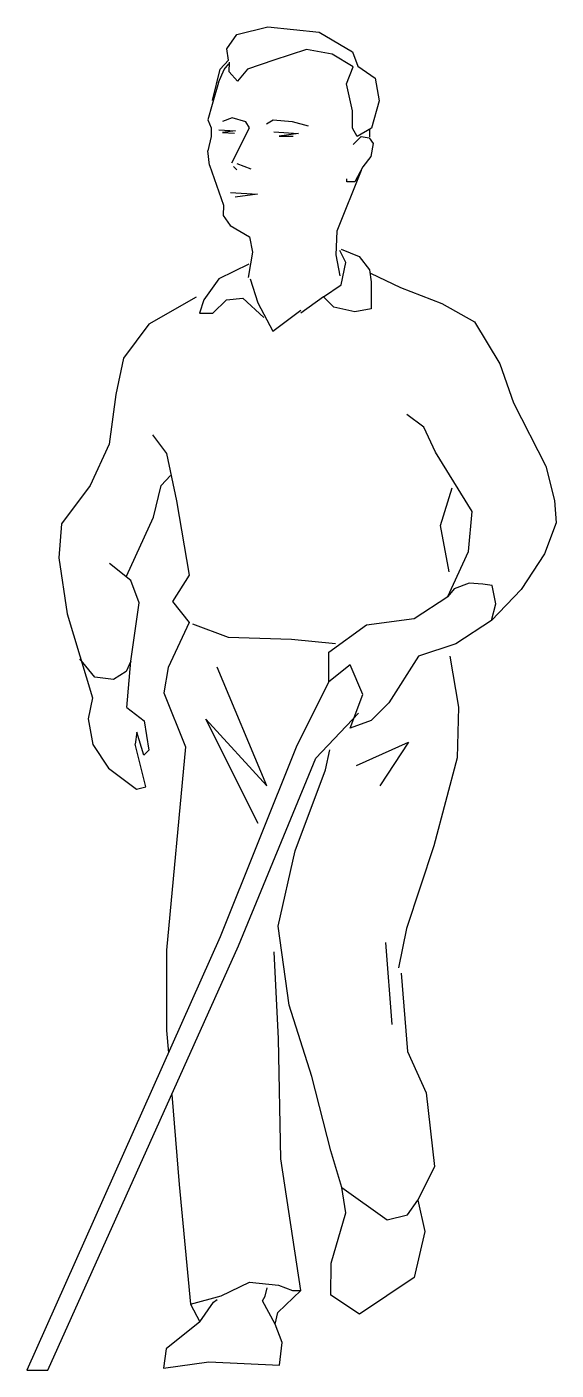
# Model space of a CAD drawing. Header units: millimetres. Extents: x -1432.88 to -1432.2, y 1864.05 to 1865.79.
import ezdxf

# ---------------------------------------------------------------- set-up
doc = ezdxf.new("R2010")
doc.units = ezdxf.units.MM
doc.header["$LTSCALE"] = 10
doc.layers.add('Humanos', color=2, linetype='Continuous')

msp = doc.modelspace()

# ---------------------------------------------------------------- linework, layer by layer
at = {"layer": 'Humanos'}
for p, q in [((-1432.6125, 1865.7761), (-1432.5723, 1865.7859)), ((-1432.5723, 1865.7859), (-1432.5057, 1865.7791)), ((-1432.5057, 1865.7791), (-1432.4627, 1865.7536)), ((-1432.6251, 1865.7576), (-1432.6125, 1865.7761)), ((-1432.6232, 1865.7429), (-1432.6251, 1865.7576)), ((-1432.5224, 1865.7565), (-1432.5645, 1865.7429)), ((-1432.4891, 1865.7506), (-1432.5224, 1865.7565)), ((-1432.4618, 1865.734), (-1432.4891, 1865.7506)), ((-1432.4627, 1865.7536), (-1432.4559, 1865.735)), ((-1432.6436, 1865.6906), (-1432.634, 1865.731)), ((-1432.6362, 1865.714), (-1432.6286, 1865.7306)), ((-1432.634, 1865.731), (-1432.6232, 1865.7429)), ((-1432.6286, 1865.7306), (-1432.6225, 1865.738)), ((-1432.6223, 1865.7278), (-1432.622, 1865.7402)), ((-1432.6114, 1865.7155), (-1432.6223, 1865.7278)), ((-1432.5987, 1865.731), (-1432.6114, 1865.7155)), ((-1432.5645, 1865.7429), (-1432.5987, 1865.731)), ((-1432.4704, 1865.7123), (-1432.4618, 1865.734)), ((-1432.4559, 1865.735), (-1432.4334, 1865.7193)), ((-1432.6362, 1865.714), (-1432.6441, 1865.6856)), ((-1432.4627, 1865.6773), (-1432.4704, 1865.7123)), ((-1432.4334, 1865.7193), (-1432.4285, 1865.6901)), ((-1432.6441, 1865.6856), (-1432.6499, 1865.6655)), ((-1432.4627, 1865.6548), (-1432.4627, 1865.6773)), ((-1432.4285, 1865.6901), (-1432.4382, 1865.6548)), ((-1432.6499, 1865.6655), (-1432.6456, 1865.6553)), ((-1432.6182, 1865.668), (-1432.6308, 1865.6636)), ((-1432.6007, 1865.663), (-1432.6182, 1865.668)), ((-1432.5961, 1865.6551), (-1432.6007, 1865.663)), ((-1432.5741, 1865.6606), (-1432.5652, 1865.6654)), ((-1432.5652, 1865.6654), (-1432.5408, 1865.6635)), ((-1432.5408, 1865.6635), (-1432.5203, 1865.6576)), ((-1432.6456, 1865.6441), (-1432.6497, 1865.6254)), ((-1432.6456, 1865.6553), (-1432.6456, 1865.6441)), ((-1432.6358, 1865.6527), (-1432.6142, 1865.6514)), ((-1432.6142, 1865.6514), (-1432.631, 1865.649)), ((-1432.631, 1865.649), (-1432.6155, 1865.6484)), ((-1432.619, 1865.6101), (-1432.5961, 1865.6551)), ((-1432.5643, 1865.65), (-1432.5324, 1865.6479)), ((-1432.5324, 1865.6479), (-1432.5577, 1865.6443)), ((-1432.5577, 1865.6443), (-1432.5394, 1865.6443)), ((-1432.4569, 1865.6441), (-1432.4627, 1865.6548)), ((-1432.4619, 1865.6338), (-1432.4515, 1865.6441)), ((-1432.4382, 1865.6548), (-1432.4569, 1865.6441)), ((-1432.4515, 1865.6441), (-1432.4412, 1865.6421)), ((-1432.4412, 1865.6421), (-1432.4361, 1865.6348)), ((-1432.4407, 1865.6534), (-1432.4407, 1865.6437)), ((-1432.6476, 1865.6069), (-1432.6497, 1865.6254)), ((-1432.4361, 1865.6348), (-1432.4391, 1865.6182)), ((-1432.6476, 1865.6069), (-1432.6295, 1865.5553)), ((-1432.6166, 1865.6053), (-1432.6125, 1865.6009)), ((-1432.5937, 1865.6017), (-1432.6118, 1865.6088)), ((-1432.4495, 1865.6049), (-1432.4598, 1865.5852)), ((-1432.4391, 1865.6182), (-1432.4495, 1865.6049)), ((-1432.4517, 1865.6001), (-1432.4831, 1865.5215)), ((-1432.4702, 1865.5852), (-1432.4702, 1865.5893)), ((-1432.6207, 1865.5716), (-1432.5858, 1865.5692)), ((-1432.4598, 1865.5852), (-1432.4702, 1865.5852)), ((-1432.6295, 1865.5553), (-1432.6298, 1865.5416)), ((-1432.5858, 1865.5692), (-1432.6147, 1865.5655)), ((-1432.6298, 1865.5416), (-1432.6208, 1865.5287)), ((-1432.6208, 1865.5287), (-1432.5958, 1865.514)), ((-1432.4831, 1865.5215), (-1432.4845, 1865.4907)), ((-1432.5958, 1865.514), (-1432.5919, 1865.4943)), ((-1432.5919, 1865.4943), (-1432.5975, 1865.4614)), ((-1432.4845, 1865.4907), (-1432.4792, 1865.4637)), ((-1432.4715, 1865.4809), (-1432.4792, 1865.4964)), ((-1432.4773, 1865.4983), (-1432.4542, 1865.4886)), ((-1432.4542, 1865.4886), (-1432.4407, 1865.4713)), ((-1432.5969, 1865.479), (-1432.6354, 1865.4597)), ((-1432.4773, 1865.452), (-1432.4715, 1865.4809)), ((-1432.4407, 1865.4713), (-1432.4387, 1865.4559)), ((-1432.4395, 1865.4672), (-1432.4007, 1865.4487)), ((-1432.6354, 1865.4597), (-1432.6548, 1865.4328)), ((-1432.5949, 1865.4597), (-1432.5854, 1865.4289)), ((-1432.5005, 1865.4365), (-1432.4773, 1865.452)), ((-1432.4387, 1865.4559), (-1432.4387, 1865.4212)), ((-1432.4007, 1865.4487), (-1432.3473, 1865.4279)), ((-1432.6649, 1865.436), (-1432.726, 1865.4011)), ((-1432.6548, 1865.4328), (-1432.6606, 1865.4154)), ((-1432.6432, 1865.4154), (-1432.6259, 1865.4328)), ((-1432.6259, 1865.4328), (-1432.6046, 1865.4347)), ((-1432.6046, 1865.4347), (-1432.5776, 1865.4096)), ((-1432.5005, 1865.4365), (-1432.5294, 1865.4154)), ((-1432.487, 1865.4231), (-1432.5005, 1865.4365)), ((-1432.6606, 1865.4154), (-1432.6432, 1865.4154)), ((-1432.5854, 1865.4289), (-1432.566, 1865.3923)), ((-1432.566, 1865.3923), (-1432.5294, 1865.4192)), ((-1432.46, 1865.4173), (-1432.487, 1865.4231)), ((-1432.4387, 1865.4212), (-1432.46, 1865.4173)), ((-1432.3473, 1865.4279), (-1432.3052, 1865.4044)), ((-1432.726, 1865.4011), (-1432.7588, 1865.3573)), ((-1432.3052, 1865.4044), (-1432.2725, 1865.3497)), ((-1432.7588, 1865.3573), (-1432.7689, 1865.3101)), ((-1432.2725, 1865.3497), (-1432.2548, 1865.2994)), ((-1432.7689, 1865.3101), (-1432.7775, 1865.2458)), ((-1432.2548, 1865.2994), (-1432.213, 1865.2174)), ((-1432.3708, 1865.2681), (-1432.3927, 1865.2845)), ((-1432.7212, 1865.2579), (-1432.7032, 1865.2337)), ((-1432.3554, 1865.2354), (-1432.3708, 1865.2681)), ((-1432.7775, 1865.2458), (-1432.8019, 1865.1926)), ((-1432.7032, 1865.2337), (-1432.6902, 1865.1725)), ((-1432.308, 1865.1586), (-1432.3554, 1865.2354)), ((-1432.7102, 1865.1925), (-1432.6981, 1865.2053)), ((-1432.213, 1865.2174), (-1432.2015, 1865.1728)), ((-1432.8019, 1865.1926), (-1432.8388, 1865.1427)), ((-1432.7202, 1865.1514), (-1432.7102, 1865.1925)), ((-1432.349, 1865.1407), (-1432.334, 1865.1895)), ((-1432.6902, 1865.1725), (-1432.6738, 1865.0765)), ((-1432.2015, 1865.1728), (-1432.1996, 1865.1439)), ((-1432.3129, 1865.1069), (-1432.308, 1865.1586)), ((-1432.8388, 1865.1427), (-1432.8425, 1865.0988)), ((-1432.7549, 1865.0749), (-1432.7202, 1865.1514)), ((-1432.3378, 1865.0809), (-1432.349, 1865.1407)), ((-1432.1996, 1865.1439), (-1432.2144, 1865.1039)), ((-1432.3395, 1865.0488), (-1432.3129, 1865.1069)), ((-1432.2144, 1865.1039), (-1432.2446, 1865.058)), ((-1432.8425, 1865.0988), (-1432.8315, 1865.0264)), ((-1432.7494, 1865.0694), (-1432.7768, 1865.0913)), ((-1432.7384, 1865.0407), (-1432.7494, 1865.0694)), ((-1432.6738, 1865.0765), (-1432.6957, 1865.0423)), ((-1432.312, 1865.0662), (-1432.3314, 1865.0588)), ((-1432.2941, 1865.0648), (-1432.312, 1865.0662)), ((-1432.3829, 1865.0204), (-1432.3395, 1865.0488)), ((-1432.3314, 1865.0588), (-1432.3395, 1865.0488)), ((-1432.2823, 1865.0632), (-1432.2941, 1865.0648)), ((-1432.2446, 1865.058), (-1432.2831, 1865.0178)), ((-1432.2777, 1865.0395), (-1432.2823, 1865.0632)), ((-1432.7492, 1864.9653), (-1432.7384, 1865.0407)), ((-1432.6957, 1865.0423), (-1432.6738, 1865.015)), ((-1432.2831, 1865.0178), (-1432.2777, 1865.0395)), ((-1432.8315, 1865.0264), (-1432.7988, 1864.9177)), ((-1432.6738, 1865.015), (-1432.7012, 1864.9568)), ((-1432.6695, 1865.0136), (-1432.6237, 1864.996)), ((-1432.4446, 1865.012), (-1432.3829, 1865.0204)), ((-1432.2831, 1865.0178), (-1432.3293, 1864.9876)), ((-1432.6237, 1864.996), (-1432.5415, 1864.9934)), ((-1432.4934, 1864.9766), (-1432.4446, 1865.012)), ((-1432.5415, 1864.9934), (-1432.4847, 1864.988)), ((-1432.3293, 1864.9876), (-1432.3774, 1864.9714)), ((-1432.7958, 1864.9443), (-1432.8151, 1864.9681)), ((-1432.7492, 1864.9653), (-1432.7555, 1864.9517)), ((-1432.7547, 1864.9051), (-1432.7492, 1864.9653)), ((-1432.4934, 1864.9384), (-1432.4934, 1864.9766)), ((-1432.3774, 1864.9714), (-1432.4159, 1864.9114)), ((-1432.3368, 1864.9714), (-1432.3257, 1864.9057)), ((-1432.7719, 1864.9413), (-1432.7958, 1864.9443)), ((-1432.7555, 1864.9517), (-1432.7719, 1864.9413)), ((-1432.7012, 1864.9568), (-1432.7065, 1864.9243)), ((-1432.5737, 1864.8039), (-1432.6376, 1864.9575)), ((-1432.466, 1864.9603), (-1432.4934, 1864.9384)), ((-1432.4496, 1864.9219), (-1432.466, 1864.9603)), ((-1432.4934, 1864.9384), (-1432.5349, 1864.8558)), ((-1432.7988, 1864.9177), (-1432.8044, 1864.8903)), ((-1432.7065, 1864.9243), (-1432.6786, 1864.8544)), ((-1432.466, 1864.8783), (-1432.4496, 1864.9219)), ((-1432.4159, 1864.9114), (-1432.4386, 1864.8885)), ((-1432.7547, 1864.9051), (-1432.732, 1864.8877)), ((-1432.5104, 1864.8395), (-1432.4551, 1864.8979)), ((-1432.3257, 1864.9057), (-1432.3275, 1864.8402)), ((-1432.8044, 1864.8903), (-1432.7986, 1864.8572)), ((-1432.732, 1864.8877), (-1432.726, 1864.8499)), ((-1432.5849, 1864.7552), (-1432.6524, 1864.8901)), ((-1432.6524, 1864.8901), (-1432.5737, 1864.8039)), ((-1432.4386, 1864.8885), (-1432.466, 1864.8783)), ((-1432.7986, 1864.8572), (-1432.7781, 1864.8267)), ((-1432.7416, 1864.8732), (-1432.7439, 1864.8578)), ((-1432.7299, 1864.8024), (-1432.7439, 1864.8578)), ((-1432.7324, 1864.8435), (-1432.7416, 1864.8732)), ((-1432.4576, 1864.8302), (-1432.3903, 1864.8601)), ((-1432.3903, 1864.8601), (-1432.4276, 1864.8039)), ((-1432.726, 1864.8499), (-1432.7324, 1864.8435)), ((-1432.6786, 1864.8544), (-1432.7032, 1864.5912)), ((-1432.5349, 1864.8558), (-1432.6338, 1864.6086)), ((-1432.6102, 1864.5967), (-1432.5104, 1864.8395)), ((-1432.4977, 1864.8246), (-1432.4919, 1864.8504)), ((-1432.3275, 1864.8402), (-1432.3578, 1864.7263)), ((-1432.7781, 1864.8267), (-1432.7419, 1864.7997)), ((-1432.5371, 1864.7198), (-1432.4977, 1864.8246)), ((-1432.7419, 1864.7997), (-1432.7299, 1864.8024)), ((-1432.5591, 1864.6221), (-1432.5371, 1864.7198)), ((-1432.3578, 1864.7263), (-1432.3932, 1864.6193)), ((-1432.5446, 1864.5201), (-1432.5591, 1864.6221)), ((-1432.3932, 1864.6193), (-1432.4035, 1864.5681)), ((-1432.6338, 1864.6086), (-1432.8837, 1864.0478)), ((-1432.8565, 1864.0478), (-1432.6102, 1864.5967)), ((-1432.42, 1864.601), (-1432.4118, 1864.4951)), ((-1432.7032, 1864.5912), (-1432.7032, 1864.4873)), ((-1432.5586, 1864.4764), (-1432.5641, 1864.5889)), ((-1432.3998, 1864.5614), (-1432.3915, 1864.46)), ((-1432.5153, 1864.4275), (-1432.5446, 1864.5201)), ((-1432.7032, 1864.4873), (-1432.7008, 1864.4582)), ((-1432.5556, 1864.321), (-1432.5586, 1864.4764)), ((-1432.3915, 1864.46), (-1432.3675, 1864.4065)), ((-1432.4909, 1864.3317), (-1432.5153, 1864.4275)), ((-1432.3675, 1864.4065), (-1432.3566, 1864.3113)), ((-1432.6964, 1864.4044), (-1432.6869, 1864.2881)), ((-1432.5294, 1864.1507), (-1432.5556, 1864.321)), ((-1432.4768, 1864.2839), (-1432.4909, 1864.3317)), ((-1432.3566, 1864.3113), (-1432.3785, 1864.2675)), ((-1432.6869, 1864.2881), (-1432.6724, 1864.1333)), ((-1432.4714, 1864.2511), (-1432.4768, 1864.2839)), ((-1432.4768, 1864.2839), (-1432.4182, 1864.2423)), ((-1432.3919, 1864.2488), (-1432.3785, 1864.2675)), ((-1432.3785, 1864.2675), (-1432.3694, 1864.2273)), ((-1432.4903, 1864.1861), (-1432.4714, 1864.2511)), ((-1432.4182, 1864.2423), (-1432.3919, 1864.2488)), ((-1432.3694, 1864.2273), (-1432.3829, 1864.1677)), ((-1432.491, 1864.1449), (-1432.4903, 1864.1861)), ((-1432.6326, 1864.144), (-1432.596, 1864.1617)), ((-1432.596, 1864.1617), (-1432.5584, 1864.1575)), ((-1432.3829, 1864.1677), (-1432.4539, 1864.1203)), ((-1432.5759, 1864.1434), (-1432.5731, 1864.1541)), ((-1432.5595, 1864.1225), (-1432.5294, 1864.1507)), ((-1432.5584, 1864.1575), (-1432.5405, 1864.1506)), ((-1432.5405, 1864.1506), (-1432.5294, 1864.1507)), ((-1432.4539, 1864.1203), (-1432.491, 1864.1449)), ((-1432.6724, 1864.1333), (-1432.6326, 1864.144)), ((-1432.6724, 1864.1333), (-1432.6602, 1864.1102)), ((-1432.6602, 1864.1102), (-1432.6426, 1864.1356)), ((-1432.6426, 1864.1356), (-1432.6376, 1864.1392)), ((-1432.5791, 1864.1375), (-1432.5759, 1864.1434)), ((-1432.5626, 1864.1071), (-1432.5791, 1864.1375)), ((-1432.6602, 1864.1102), (-1432.7035, 1864.0753)), ((-1432.5626, 1864.1071), (-1432.5595, 1864.1225)), ((-1432.5539, 1864.0834), (-1432.5626, 1864.1071)), ((-1432.7035, 1864.0753), (-1432.7071, 1864.0501)), ((-1432.5571, 1864.054), (-1432.5539, 1864.0834)), ((-1432.7071, 1864.0501), (-1432.6485, 1864.0587)), ((-1432.6485, 1864.0587), (-1432.5571, 1864.054)), ((-1432.8837, 1864.0478), (-1432.8565, 1864.0478))]:
    msp.add_line(p, q, dxfattribs=at)

doc.saveas('drawing.dxf')
